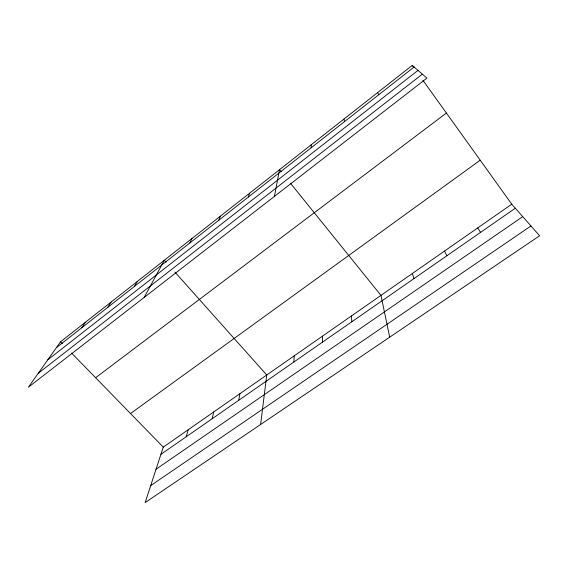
<?xml version="1.0" encoding="UTF-8"?>
<svg xmlns="http://www.w3.org/2000/svg" width="568" height="568" viewBox="0 0 568 568"><rect width="100%" height="100%" fill="white"/><g stroke="black" fill="none" stroke-linecap="round" stroke-linejoin="round"><path stroke-width="0.85" d="M311.2 147.744L311.278 144.741M293.876 362.001L294.231 355.838M260.613 424.488L266.747 374.994L174.937 272.1M238.716 400.305L239.93 393.688M274.422 196.407L279.527 169.697L281.174 171.735M212.148 418.751L213.76 411.928M186.226 436.756L188.214 429.735M248.379 197.032L249.558 193.248M511.768 204.196L163.272 447.123L145.138 502.602L539.6 235.77L511.768 204.196L422.897 80.258M218.715 220.306L220.391 216.167M189.847 242.955L191.998 238.489M144.151 297.454L164.337 260.222L166.104 262.203M134.375 286.478L137.392 281.401M107.714 307.394L111.129 302.041M81.728 327.779L85.527 322.162M60.556 341.787L28.4 387.227L426.93 78.121L412.24 65.398L60.556 341.787L62.388 343.661M56.402 347.651L414.1 67.01M47.783 359.828L417.998 70.382M38.29 373.254L422.344 74.145M95.616 377.734L446.405 113.039M130.519 413.532L480.216 160.197M160.922 454.329L515.318 208.229M156.044 469.239L522.73 216.628M150.69 485.619L530.959 225.965M71.525 353.033L163.272 447.123M290.489 183.272L380.965 295.374L389.691 337.172M412.24 65.398L413.767 67.521M477.695 227.946L480.592 232.34M377.592 92.627L378.771 94.728M444.566 251.042L446.839 255.777M412.332 273.506L414.015 278.569M343.952 119.067L344.485 121.63M351.315 316.042L351.919 321.694M322.411 336.192L322.525 342.106"/></g></svg>
